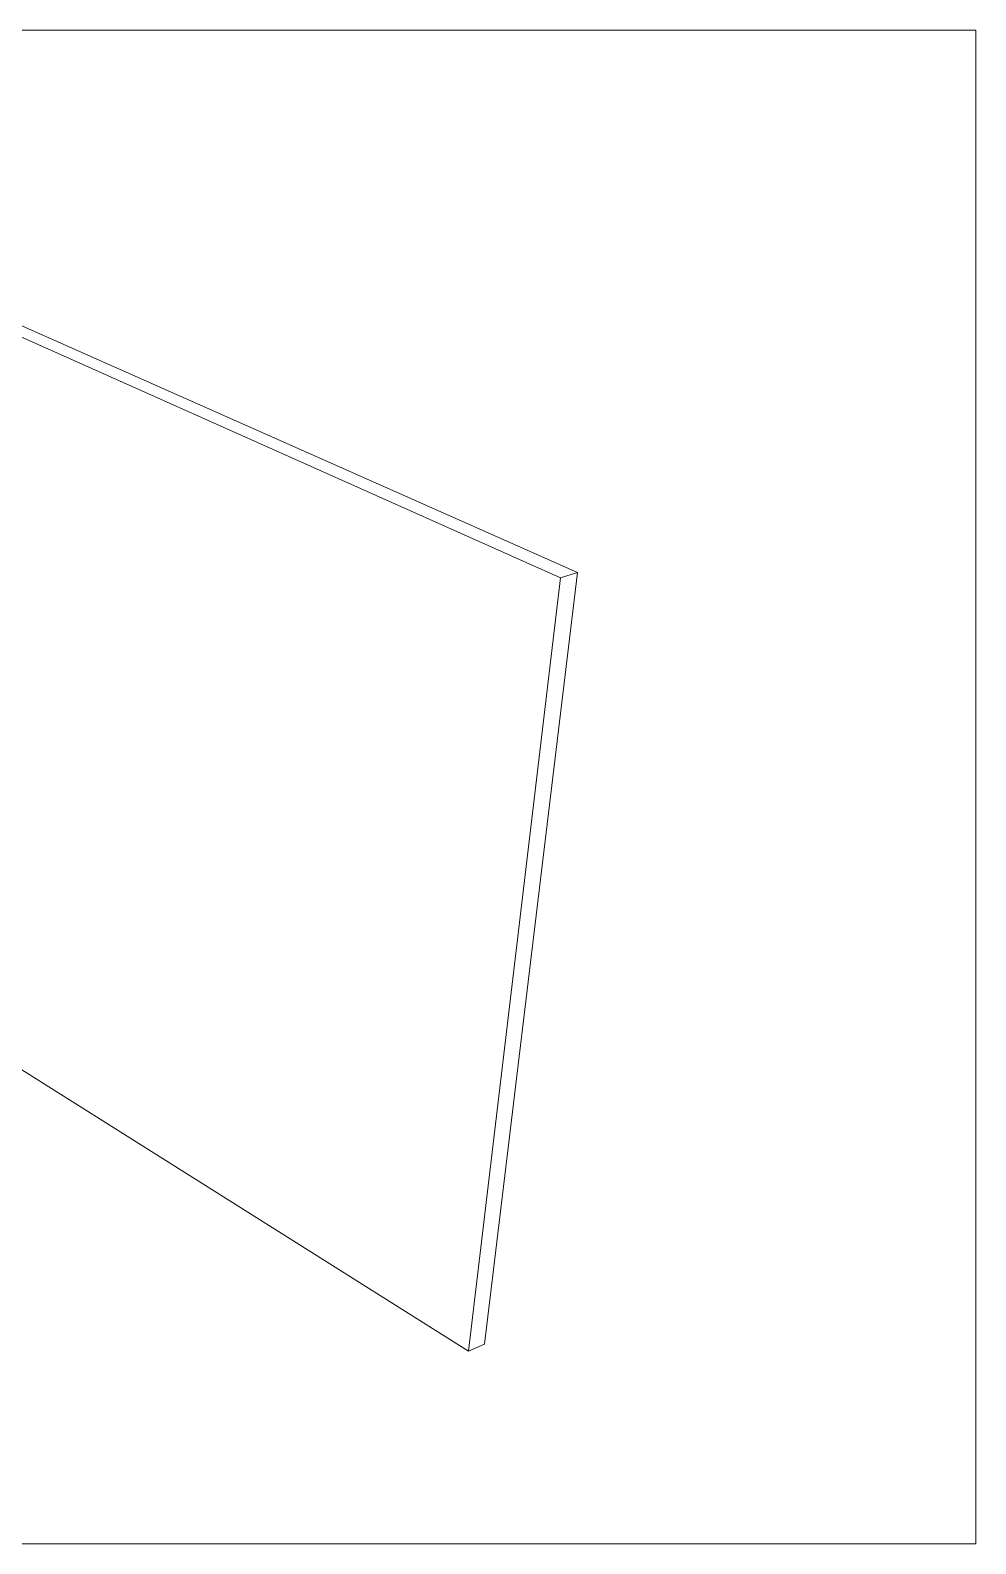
# Model space of a CAD drawing. Header units: metres. Extents: x -11.5 to 7.4, y -3.8 to 5.9.
# Drawn here: x 4.2065 to 4.3311, y 0.3238 to 0.5232 of the extents above; entities that cross this region are included whole.
import ezdxf

# ---------------------------------------------------------------- set-up
doc = ezdxf.new("R2010")
doc.units = ezdxf.units.M
doc.header["$MEASUREMENT"] = 0
doc.layers.add('PDF10_Geometry_Num_Penna__7_Num_Penna__7', color=7, linetype='Continuous', lineweight=18)

msp = doc.modelspace()

# ---------------------------------------------------------------- linework, layer by layer
at = {"layer": 'PDF10_Geometry_Num_Penna__7_Num_Penna__7', "color": 7, "linetype": 'Continuous', "lineweight": 18, "flags": 128}
for points in [[(4.041679183131805, 0.3237898832345811), (4.019383023032868, 0.3237898832345811), (4.019383023032868, 0.5231567930089867), (4.33105751801442, 0.5231567930089867), (4.33105751801442, 0.3237898832345811), (4.054576041841301, 0.3237898832345811)], [(4.198913610791212, 0.4855910372114609), (4.276327932717184, 0.4510196425702047)], [(4.201063496744883, 0.486109221151608), (4.278578556184112, 0.4517122743991626)], [(4.276327441314679, 0.4510193968689533), (4.26421436959858, 0.3491737709654892)], [(4.278578187632231, 0.4517122743991626), (4.266316466658763, 0.3500828655973258)], [(4.278578187632231, 0.4517122743991626), (4.276327564165305, 0.4510193968689533)], [(4.264214001046703, 0.3491734024136113), (4.193671943134918, 0.3935703901162633)], [(4.266315852405636, 0.3500827427467001), (4.264213878196076, 0.3491736481148635)]]:
    msp.add_lwpolyline(points, dxfattribs=at)

doc.saveas('drawing.dxf')
